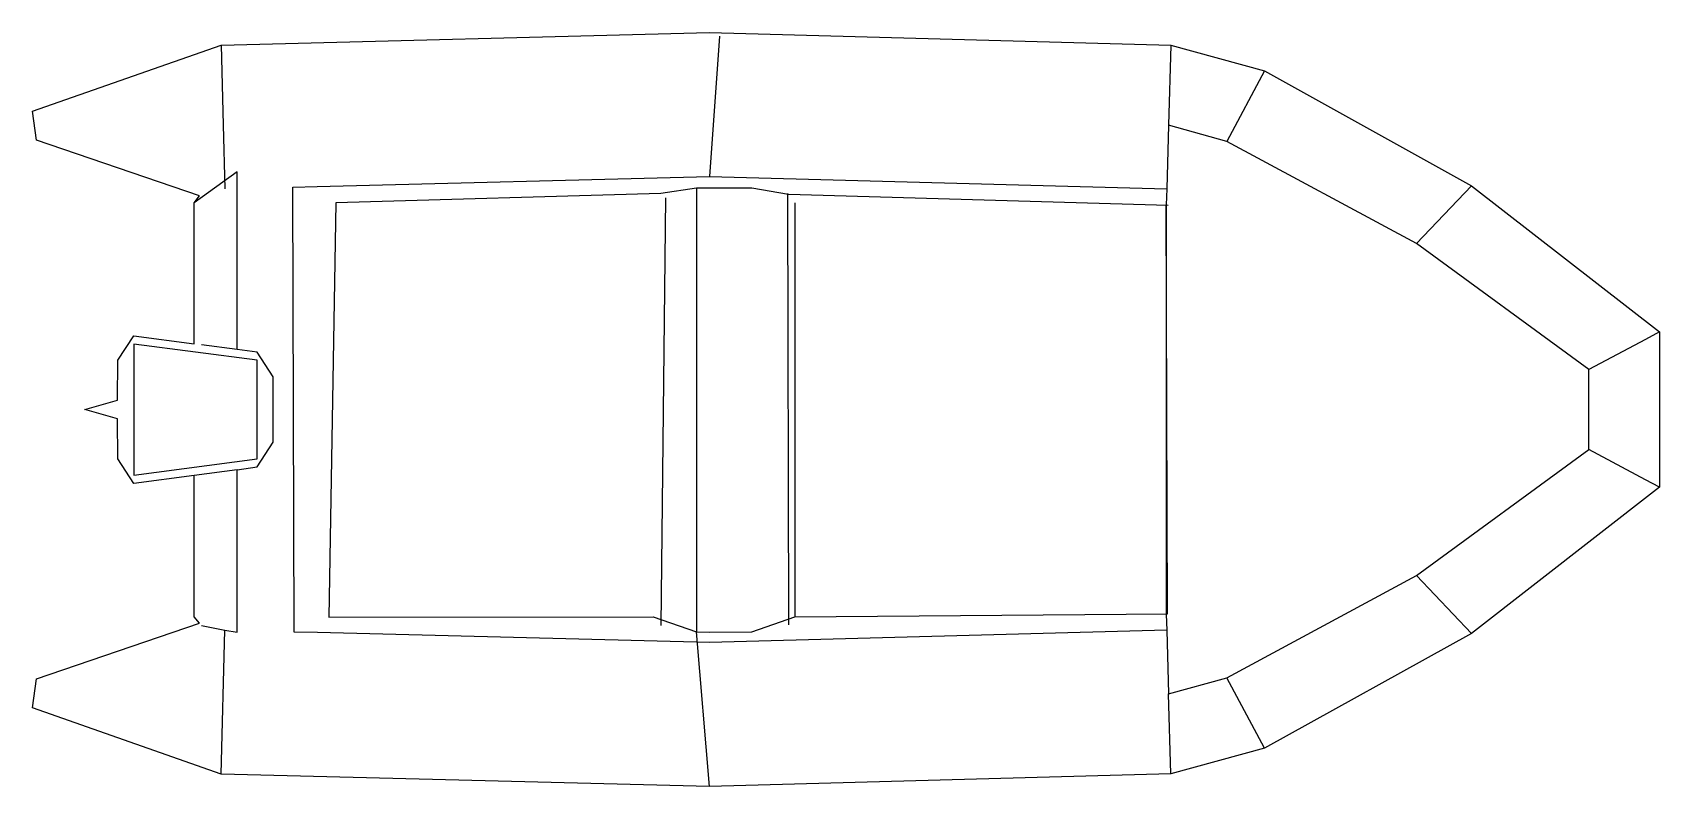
# Model space of a CAD drawing. Header units: millimetres. Extents: x -2211.05 to -2205.24, y 1586.68 to 1589.38.
import ezdxf

# ---------------------------------------------------------------- set-up
doc = ezdxf.new("R2010")
doc.units = ezdxf.units.MM
doc.header["$LTSCALE"] = 10
doc.layers.add('Embarcações', color=2, linetype='Continuous')

msp = doc.modelspace()

# ---------------------------------------------------------------- linework, layer by layer
at = {"layer": 'Embarcações'}
for p, q in [((-2208.5963, 1589.3629), (-2208.6322, 1588.8618)), ((-2210.3781, 1589.3318), (-2210.3711, 1589.0463)), ((-2206.9838, 1589.3312), (-2206.9921, 1589.0457)), ((-2206.649, 1589.239), (-2206.7835, 1588.9869)), ((-2210.3711, 1589.0463), (-2210.3652, 1588.8172)), ((-2210.32, 1588.8789), (-2210.4739, 1588.7672)), ((-2205.9088, 1588.8283), (-2206.1056, 1588.6215)), ((-2205.2367, 1588.3061), (-2205.2867, 1588.2791)), ((-2210.32, 1588.2432), (-2210.448, 1588.2603)), ((-2205.2867, 1588.2791), (-2205.4888, 1588.171)), ((-2205.2867, 1587.7774), (-2205.4888, 1587.8855)), ((-2210.32, 1587.8132), (-2210.4739, 1587.7927)), ((-2205.2367, 1587.7509), (-2205.2867, 1587.7774)), ((-2205.9088, 1587.2281), (-2206.1056, 1587.4355)), ((-2210.448, 1587.2563), (-2210.3652, 1587.2393)), ((-2210.3781, 1586.7247), (-2210.3652, 1587.2393)), ((-2208.6322, 1586.6806), (-2208.6786, 1587.2334)), ((-2206.649, 1586.8175), (-2206.7835, 1587.0695)), ((-2206.9838, 1586.7253), (-2206.9921, 1587.0113))]:
    msp.add_line(p, q, dxfattribs=at)
for points in [[(-2211.0519, 1589.095), (-2210.3781, 1589.3318), (-2208.6322, 1589.3764), (-2206.9838, 1589.3312), (-2206.649, 1589.239), (-2205.9088, 1588.8283), (-2205.2367, 1588.3061), (-2205.2367, 1587.7509), (-2205.9088, 1587.2281), (-2206.649, 1586.8175), (-2206.9838, 1586.7253), (-2208.6322, 1586.6806), (-2210.3781, 1586.7247), (-2211.0519, 1586.962), (-2211.0378, 1587.066), (-2210.4557, 1587.2645), (-2210.4739, 1587.2874), (-2210.4739, 1587.7927), (-2210.6895, 1587.7645), (-2210.7476, 1587.8526), (-2210.7482, 1587.9947), (-2210.8651, 1588.0282), (-2210.7482, 1588.0623), (-2210.7476, 1588.2045), (-2210.6895, 1588.292), (-2210.4739, 1588.2638), (-2210.4739, 1588.7672), (-2210.4551, 1588.7925), (-2211.0378, 1588.9911)], [(-2206.9921, 1587.0113), (-2206.7835, 1587.0695), (-2206.1056, 1587.4355), (-2205.4888, 1587.8855), (-2205.4888, 1588.171), (-2206.1056, 1588.6215), (-2206.7835, 1588.9869), (-2206.9921, 1589.0457), (-2206.9979, 1588.8172), (-2206.9997, 1588.7608), (-2206.9997, 1587.2957), (-2206.9979, 1587.2399)], [(-2210.2495, 1588.2045), (-2210.6895, 1588.2626), (-2210.6895, 1587.7938), (-2210.2495, 1587.8526)]]:
    msp.add_lwpolyline(points, close=True, dxfattribs=at)
for points in [[(-2210.3652, 1587.2393), (-2210.32, 1587.2328), (-2210.32, 1587.8132), (-2210.2495, 1587.8232), (-2210.1913, 1587.9113), (-2210.1913, 1588.1457), (-2210.2495, 1588.2332), (-2210.32, 1588.2432), (-2210.32, 1588.8789)], [(-2206.9979, 1587.2399), (-2208.6322, 1587.1952), (-2210.0333, 1587.2316), (-2210.1173, 1587.2328), (-2210.122, 1588.8236), (-2210.0351, 1588.8254), (-2208.6322, 1588.8618), (-2206.9979, 1588.8172)], [(-2206.9926, 1588.7584), (-2208.3502, 1588.7978), (-2208.4812, 1588.8201), (-2208.6786, 1588.8201), (-2208.8067, 1588.8007), (-2209.9681, 1588.7672), (-2209.9933, 1587.2863), (-2208.8331, 1587.2874), (-2208.6786, 1587.2334), (-2208.6322, 1587.2328), (-2208.4812, 1587.2334), (-2208.3273, 1587.2874), (-2206.995, 1587.298), (-2206.9997, 1588.7608)], [(-2208.7892, 1588.7848), (-2208.8067, 1587.2563)], [(-2208.6786, 1588.8201), (-2208.6786, 1587.2334)], [(-2208.3532, 1588.8007), (-2208.3502, 1587.2587)], [(-2208.3273, 1588.7672), (-2208.3273, 1587.2874)]]:
    msp.add_lwpolyline(points, dxfattribs=at)

doc.saveas('drawing.dxf')
